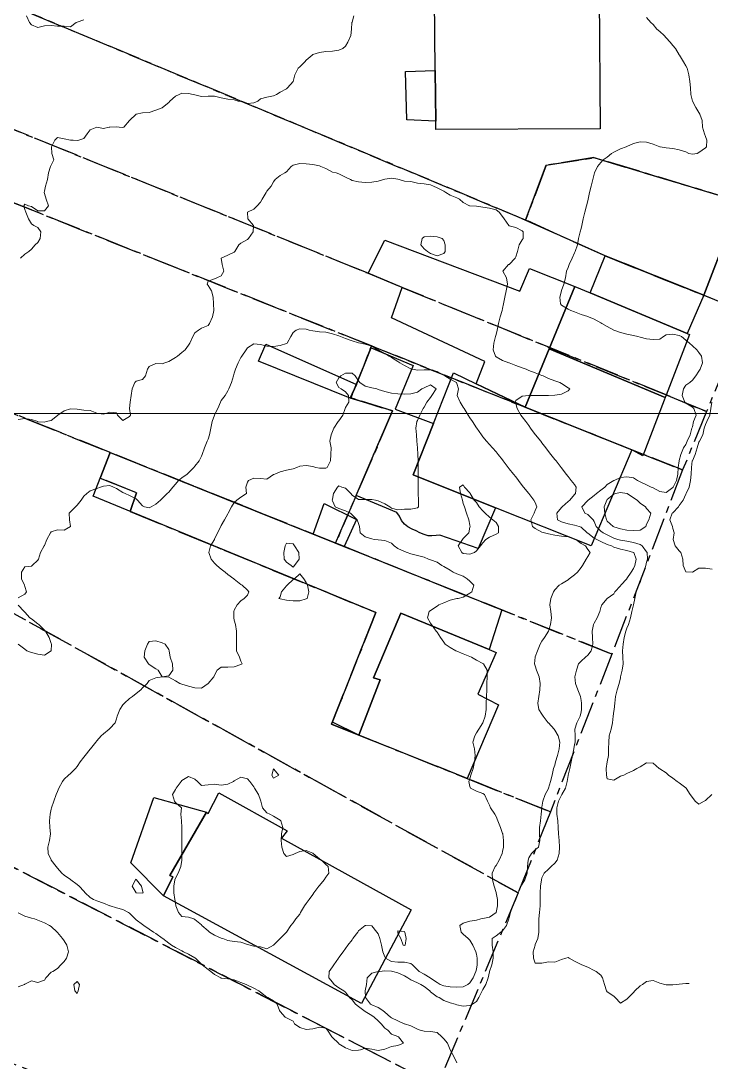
# Model space of a CAD drawing. Header units: centimetres. Extents: x 0 to 642158, y -847 to 649707.
# Drawn here: x 617577.9 to 617630.7, y 620437.8 to 620517.4 of the extents above; entities that cross this region are included whole.
import ezdxf

# ---------------------------------------------------------------- set-up
doc = ezdxf.new("R2010")
doc.units = ezdxf.units.CM
doc.header["$MEASUREMENT"] = 0
doc.linetypes.add('CENTERX2', pattern=[4, 2.5, -0.5, 0.5, -0.5])
doc.layers.add('MEV_grille', color=254, linetype='Continuous', lineweight=9)
doc.layers.add('WAL_topographie 0.5', color=253, linetype='Continuous', lineweight=20)
doc.layers.add('SPW_batiments', color=7, linetype='Continuous')
doc.layers.add('SPW_parcellaire cadastral', color=7, linetype='CENTERX2', lineweight=25, true_color=0xff0542)

# ---------------------------------------------------------------- blocks, each defined once
blk = doc.blocks.new('*U114')
at = {"layer": 'MEV_grille', "transparency": 33554687}
blk.add_lwpolyline([(-1338.461, 0), (1338.461, 0)], dxfattribs=at)
blk = doc.blocks.new('*U115')
at = {"layer": 'MEV_grille', "color": 0, "linetype": 'ByBlock', "lineweight": -2, "transparency": 16777216}
blk.add_blockref('*U114', (0, -1900), dxfattribs=at)

msp = doc.modelspace()

# ---------------------------------------------------------------- linework, layer by layer
at = {"layer": 'SPW_batiments'}
for points in [[(617622.194, 620509.136), (617609.661, 620509.084), (617609.654, 620509.718), (617609.608, 620513.584), (617609.543, 620519.134), (617622.127, 620519.286), (617622.194, 620509.136)], [(617609.654, 620509.718), (617607.428, 620509.817), (617607.343, 620513.517), (617609.608, 620513.584), (617609.654, 620509.718)], [(617616.505, 620502.157), (617618.09, 620506.355), (617621.731, 620506.923), (617632.865, 620503.57), (617630.112, 620496.403), (617622.595, 620499.419), (617616.505, 620502.157)], [(617616.079, 620496.718), (617616.795, 620498.451), (617620.262, 620497.086), (617618.298, 620492.31), (617616.463, 620487.851), (617612.729, 620489.65), (617613.396, 620491.335), (617606.263, 620494.684), (617607.079, 620497), (617604.479, 620498.084), (617605.745, 620500.617), (617616.079, 620496.718)], [(617630.112, 620496.403), (617628.85, 620493.495), (617621.441, 620496.593), (617622.595, 620499.419), (617630.112, 620496.403)], [(617621.441, 620496.593), (617628.85, 620493.495), (617629.03, 620493.42), (617627.249, 620488.786), (617627.177, 620488.597), (617618.298, 620492.31), (617620.262, 620497.086), (617621.441, 620496.593)], [(617603.58, 620489.598), (617603.113, 620488.542), (617596.113, 620491.366), (617596.663, 620492.683), (617603.58, 620489.598)], [(617607.913, 620491.05), (617606.546, 620487.717), (617609.468, 620486.617), (617607.914, 620482.685), (617614.199, 620480.174), (617612.882, 620477.051), (617609.948, 620478.085), (617609.665, 620478.051), (617609.348, 620478.018), (617609.065, 620478.018), (617608.748, 620478.118), (617608.432, 620478.251), (617608.148, 620478.401), (617607.832, 620478.534), (617607.515, 620478.718), (617607.265, 620478.917), (617607.031, 620479.2), (617606.865, 620479.517), (617606.682, 620479.817), (617603.564, 620481.117), (617606.347, 620487.567), (617603.113, 620488.542), (617603.58, 620489.598), (617604.713, 620492.4), (617607.913, 620491.05)], [(617627.177, 620488.597), (617627.096, 620488.387), (617625.464, 620484.137), (617624.631, 620484.602), (617616.463, 620487.851), (617618.298, 620492.31), (617627.177, 620488.597)], [(617612.729, 620489.65), (617616.463, 620487.851), (617624.631, 620484.602), (617621.515, 620477.252), (617614.199, 620480.174), (617607.914, 620482.685), (617609.468, 620486.617), (617610.996, 620490.485), (617612.729, 620489.65)], [(617600.28, 620478.16), (617602.651, 620477.206), (617614.682, 620472.368), (617613.734, 620469.337), (617606.965, 620472.118), (617604.883, 620467.167), (617605.399, 620467.017), (617603.767, 620462.8), (617601.749, 620463.8), (617605.065, 620472.167), (617583.465, 620481.048), (617584.764, 620484.398), (617600.28, 620478.16)], [(617603.597, 620479.284), (617602.651, 620477.206), (617600.28, 620478.16), (617601.114, 620480.484), (617603.597, 620479.284)], [(617613.734, 620469.337), (617614.266, 620469.118), (617612.866, 620465.918), (617614.433, 620465.118), (617612.034, 620459.485), (617603.767, 620462.8), (617605.399, 620467.017), (617604.883, 620467.167), (617606.965, 620472.118), (617613.734, 620469.337)], [(617592.117, 620456.916), (617589.318, 620452.083), (617589.551, 620451.966), (617588.851, 620450.516), (617586.349, 620453.04), (617588.104, 620458.029), (617592.117, 620456.916)], [(617598.284, 620455.484), (617597.868, 620454.917), (617607.768, 620449.451), (617603.975, 620442.293), (617588.851, 620450.516), (617589.551, 620451.966), (617589.318, 620452.083), (617592.117, 620456.916), (617592.267, 620456.816), (617593.067, 620458.399), (617598.284, 620455.484)]]:
    msp.add_lwpolyline(points, dxfattribs=at)
at = {"layer": 'SPW_parcellaire cadastral'}
for points in [[(617641.242, 620514.57), (617633.402, 620495.083), (617630.112, 620496.403), (617632.865, 620503.57), (617621.731, 620506.923), (617618.09, 620506.355), (617616.505, 620502.157), (617578.793, 620517.914), (617575.393, 620519.314), (617560.782, 620525.328), (617569.756, 620544.573), (617606.692, 620528.636), (617612.959, 620525.935), (617641.242, 620514.57)], [(617630.33, 620487.52), (617627.246, 620488.787), (617607.079, 620497), (617604.479, 620498.084), (617557.046, 620517.316), (617560.782, 620525.328), (617575.393, 620519.314), (617578.793, 620517.914), (617616.505, 620502.157), (617622.595, 620499.419), (617630.112, 620496.403), (617633.402, 620495.083), (617630.33, 620487.52)], [(617630.33, 620487.52), (617628.503, 620483.062), (617625.509, 620484.253), (617624.631, 620484.602), (617612.622, 620489.38), (617604.744, 620492.531), (617554.808, 620512.518), (617557.046, 620517.316), (617604.479, 620498.084), (617607.079, 620497), (617627.246, 620488.787), (617630.33, 620487.52)], [(617601.992, 620477.471), (617594.877, 620480.332), (617587.548, 620483.279), (617584.764, 620484.398), (617548.496, 620498.98), (617554.808, 620512.518), (617604.744, 620492.531), (617603.163, 620488.567), (617606.347, 620487.567), (617603.564, 620481.117), (617601.992, 620477.471)], [(617616.505, 620502.157), (617618.09, 620506.355), (617621.731, 620506.923), (617632.865, 620503.57), (617630.112, 620496.403), (617622.595, 620499.419), (617616.505, 620502.157)], [(617618.404, 620456.931), (617615.938, 620450.74), (617544.462, 620490.33), (617548.496, 620498.98), (617584.764, 620484.398), (617584.005, 620482.44), (617586.788, 620481.321), (617586.289, 620479.887), (617593.479, 620476.931), (617605.066, 620472.167), (617601.684, 620463.635), (617603.766, 620462.8), (617612.034, 620459.485), (617618.404, 620456.931)], [(617623.099, 620468.984), (617601.992, 620477.471), (617603.564, 620481.117), (617606.347, 620487.567), (617603.163, 620488.567), (617604.744, 620492.531), (617612.622, 620489.38), (617624.631, 620484.602), (617625.509, 620484.253), (617628.503, 620483.062), (617623.099, 620468.984)], [(617536.889, 620473.563), (617547.148, 620484.927), (617543.472, 620488.206), (617544.462, 620490.33), (617615.938, 620450.74), (617609.768, 620436.007), (617563.869, 620459.66), (617560.06, 620461.622), (617536.889, 620473.563)], [(617623.099, 620468.984), (617618.404, 620456.931), (617612.034, 620459.485), (617603.766, 620462.8), (617601.684, 620463.635), (617605.066, 620472.167), (617593.479, 620476.931), (617586.289, 620479.887), (617586.788, 620481.321), (617584.005, 620482.44), (617584.764, 620484.398), (617587.548, 620483.279), (617594.877, 620480.332), (617601.992, 620477.471), (617623.099, 620468.984)], [(617602.303, 620416.681), (617588.615, 620422.224), (617588.888, 620422.933), (617589.135, 620423.574), (617590.548, 620427.239), (617589.796, 620427.529), (617590.953, 620430.533), (617591.12, 620430.966), (617591.54, 620432.054), (617563.481, 620443.203), (617550.81, 620448.238), (617523.736, 620458.995), (617536.889, 620473.563), (617560.06, 620461.622), (617563.869, 620459.66), (617609.768, 620436.007), (617608.203, 620431.935), (617602.871, 620418.117), (617602.303, 620416.681)]]:
    msp.add_lwpolyline(points, dxfattribs=at)
at = {"layer": 'WAL_topographie 0.5'}
for points in [[(617577.917, 620499.25), (617578.25, 620499.55), (617578.566, 620499.75), (617578.75, 620499.934), (617579.05, 620500.25), (617579.25, 620500.432), (617579.417, 620500.75), (617579.464, 620501.25), (617579.25, 620501.578), (617578.944, 620501.75), (617578.75, 620501.863), (617578.536, 620502.25), (617578.317, 620502.75), (617578.25, 620502.972), (617578.172, 620503.25), (617578.25, 620503.364), (617578.528, 620503.25), (617578.75, 620503.183), (617579.25, 620502.861), (617579.75, 620502.865), (617580.058, 620503.25), (617579.892, 620503.75), (617579.75, 620504.192), (617579.717, 620504.25), (617579.75, 620504.35), (617579.841, 620504.75), (617579.992, 620505.25), (617580.07, 620505.75), (617580.209, 620506.25), (617580.25, 620506.357), (617580.454, 620506.75), (617580.326, 620507.25), (617580.276, 620507.75), (617580.533, 620508.25), (617580.75, 620508.463), (617581.25, 620508.361), (617581.75, 620508.263), (617581.95, 620508.25), (617582.25, 620508.231), (617582.365, 620508.25), (617582.75, 620508.389), (617583, 620508.75), (617583.25, 620509.039), (617583.75, 620509.25), (617583.75, 620509.25), (617583.75, 620509.25), (617584.25, 620509.158), (617584.7, 620509.25), (617584.75, 620509.259), (617585.25, 620509.281), (617585.464, 620509.25), (617585.75, 620509.214), (617585.819, 620509.25), (617586.236, 620509.75), (617586.25, 620509.767), (617586.75, 620510.25), (617586.75, 620510.25), (617587.25, 620510.346), (617587.75, 620510.381), (617588.25, 620510.548), (617588.75, 620510.731), (617588.78, 620510.75), (617589.25, 620511.148), (617589.337, 620511.25), (617589.75, 620511.611), (617590.032, 620511.75), (617590.25, 620511.839), (617590.75, 620511.835), (617591.107, 620511.75), (617591.25, 620511.71), (617591.75, 620511.591), (617592.25, 620511.62), (617592.75, 620511.61), (617593.25, 620511.505), (617593.75, 620511.403), (617594.25, 620511.331), (617594.55, 620511.25), (617594.75, 620511.201), (617595.25, 620511.061), (617595.75, 620511.109), (617596.053, 620511.25), (617596.25, 620511.426), (617596.75, 620511.543), (617597.25, 620511.65), (617597.481, 620511.75), (617597.75, 620511.917), (617598.25, 620512.19), (617598.313, 620512.25), (617598.75, 620512.75), (617598.75, 620512.75), (617598.869, 620513.25), (617599.144, 620513.75), (617599.25, 620513.861), (617599.633, 620514.25), (617599.75, 620514.367), (617600.196, 620514.75), (617600.25, 620514.795), (617600.75, 620514.968), (617601.25, 620515.022), (617601.75, 620515.056), (617602.25, 620515.13), (617602.536, 620515.25), (617602.75, 620515.446), (617602.934, 620515.75), (617603.15, 620516.25), (617603.199, 620516.75), (617603.241, 620517.25), (617603.25, 620517.271), (617603.381, 620517.75)], [(617578.39, 620517.75), (617578.608, 620517.25), (617578.75, 620517.07), (617579.25, 620516.863), (617579.75, 620517.006), (617580.25, 620517.009), (617580.75, 620516.966), (617581.25, 620516.961), (617581.75, 620516.925), (617582.183, 620517.25), (617582.25, 620517.279), (617582.75, 620517.461)], [(617625.75, 620517.642), (617626.067, 620517.25), (617626.25, 620517.101), (617626.543, 620516.75), (617626.75, 620516.56), (617627.087, 620516.25), (617627.25, 620516.078), (617627.553, 620515.75), (617627.75, 620515.503), (617627.963, 620515.25), (617628.25, 620514.769), (617628.265, 620514.75), (617628.573, 620514.25), (617628.75, 620513.946), (617628.846, 620513.75), (617628.967, 620513.25), (617629.06, 620512.75), (617629.113, 620512.25), (617629.136, 620511.75), (617629.25, 620511.25), (617629.25, 620511.25), (617629.522, 620510.75), (617629.75, 620510.361), (617629.814, 620510.25), (617630.006, 620509.75), (617630.031, 620509.25), (617630.167, 620508.75), (617630.25, 620508.544), (617630.356, 620508.25), (617630.316, 620507.75), (617630.25, 620507.672), (617629.75, 620507.308), (617629.618, 620507.25), (617629.25, 620507.176), (617628.981, 620507.25), (617628.75, 620507.357), (617628.25, 620507.53), (617627.75, 620507.611), (617627.25, 620507.676), (617626.787, 620507.75), (617626.75, 620507.757), (617626.25, 620507.955), (617625.75, 620508.112), (617625.25, 620508.14), (617624.75, 620508.014), (617624.25, 620507.775), (617624.194, 620507.75), (617623.75, 620507.588), (617623.25, 620507.343), (617623.082, 620507.25), (617622.75, 620506.958), (617622.423, 620506.75), (617622.25, 620506.544), (617622.01, 620506.25), (617621.778, 620505.75), (617621.75, 620505.65), (617621.632, 620505.25), (617621.515, 620504.75), (617621.393, 620504.25), (617621.276, 620503.75), (617621.25, 620503.625), (617621.167, 620503.25), (617621.039, 620502.75), (617620.909, 620502.25), (617620.802, 620501.75), (617620.75, 620501.5), (617620.682, 620501.25), (617620.557, 620500.75), (617620.461, 620500.25), (617620.302, 620499.75), (617620.25, 620499.645), (617620.061, 620499.25), (617619.832, 620498.75), (617619.75, 620498.533), (617619.628, 620498.25), (617619.545, 620497.75), (617619.437, 620497.25), (617619.25, 620496.762), (617619.245, 620496.75), (617619.129, 620496.25), (617619.184, 620495.75), (617619.25, 620495.658), (617619.75, 620495.333), (617619.954, 620495.25), (617620.25, 620495.134), (617620.75, 620494.947), (617621.25, 620494.777), (617621.317, 620494.75), (617621.75, 620494.572), (617622.25, 620494.306), (617622.344, 620494.25), (617622.75, 620494.012), (617623.239, 620493.75), (617623.25, 620493.744), (617623.75, 620493.551), (617624.25, 620493.433), (617624.75, 620493.332), (617625.083, 620493.25), (617625.25, 620493.209), (617625.75, 620493.086), (617626.25, 620493.016), (617626.75, 620493.053), (617627.038, 620493.25), (617627.25, 620493.375), (617627.75, 620493.429), (617628.25, 620493.34), (617628.417, 620493.25), (617628.75, 620492.981), (617629.02, 620492.75), (617629.25, 620492.541), (617629.578, 620492.25), (617629.75, 620492.026), (617629.956, 620491.75), (617630.019, 620491.25), (617629.834, 620490.75), (617629.75, 620490.606), (617629.525, 620490.25), (617629.25, 620489.93), (617629.054, 620489.75), (617628.75, 620489.54), (617628.578, 620489.25), (617628.476, 620488.75), (617628.665, 620488.25), (617628.75, 620488.167), (617629.25, 620487.856), (617629.362, 620487.75), (617629.543, 620487.25), (617629.344, 620486.75), (617629.25, 620486.348), (617629.219, 620486.25), (617629.078, 620485.75), (617628.863, 620485.25), (617628.75, 620484.996), (617628.582, 620484.75), (617628.363, 620484.25), (617628.25, 620483.773), (617628.242, 620483.75), (617628.171, 620483.25), (617628.138, 620482.75), (617628.03, 620482.25), (617627.771, 620481.75), (617627.75, 620481.721), (617627.25, 620481.345), (617626.75, 620481.412), (617626.25, 620481.697), (617626.112, 620481.75), (617625.75, 620481.915), (617625.25, 620482.163), (617625.062, 620482.25), (617624.75, 620482.454), (617624.25, 620482.543), (617623.75, 620482.472), (617623.274, 620482.25), (617623.25, 620482.242), (617622.75, 620481.938), (617622.569, 620481.75), (617622.25, 620481.518), (617621.917, 620481.25), (617621.75, 620481.11), (617621.278, 620480.75), (617621.25, 620480.714), (617620.81, 620480.25), (617621.038, 620479.75), (617621.25, 620479.655), (617621.669, 620479.25), (617621.75, 620479.111), (617621.903, 620478.75), (617622.25, 620478.385), (617622.438, 620478.25), (617622.75, 620478.095), (617623.25, 620477.859), (617623.557, 620477.75), (617623.75, 620477.69), (617624.25, 620477.608), (617624.75, 620477.525), (617625.25, 620477.358), (617625.419, 620477.25), (617625.75, 620476.809), (617625.785, 620476.75), (617625.815, 620476.25), (617625.75, 620476.014), (617625.684, 620475.75), (617625.51, 620475.25), (617625.349, 620474.75), (617625.25, 620474.473), (617625.16, 620474.25), (617624.954, 620473.75), (617624.844, 620473.25), (617624.75, 620472.75), (617624.75, 620472.75), (617624.629, 620472.25), (617624.523, 620471.75), (617624.363, 620471.25), (617624.25, 620470.963), (617624.164, 620470.75), (617624.031, 620470.25), (617623.959, 620469.75), (617623.914, 620469.25), (617623.935, 620468.75), (617623.965, 620468.25), (617623.895, 620467.75), (617623.765, 620467.25), (617623.75, 620467.178), (617623.653, 620466.75), (617623.511, 620466.25), (617623.383, 620465.75), (617623.313, 620465.25), (617623.268, 620464.75), (617623.25, 620464.625), (617623.195, 620464.25), (617623.146, 620463.75), (617623.05, 620463.25), (617622.892, 620462.75), (617622.858, 620462.25), (617622.847, 620461.75), (617622.828, 620461.25), (617622.75, 620460.75), (617622.75, 620460.75), (617622.665, 620460.25), (617622.679, 620459.75), (617622.75, 620459.462), (617623.25, 620459.367), (617623.75, 620459.672), (617624, 620459.75), (617624.25, 620459.871), (617624.75, 620460.088), (617625, 620460.25), (617625.25, 620460.378), (617625.75, 620460.676), (617626.25, 620460.655), (617626.722, 620460.25), (617626.75, 620460.232), (617627.25, 620459.917), (617627.417, 620459.75), (617627.75, 620459.512), (617628.094, 620459.25), (617628.25, 620459.146), (617628.75, 620458.772), (617628.767, 620458.75), (617629.07, 620458.25), (617629.25, 620458.036), (617629.45, 620457.75), (617629.75, 620457.525), (617630.159, 620457.75), (617630.25, 620457.799), (617630.724, 620458.25)], [(617577.75, 620486.903), (617578.25, 620486.998), (617578.75, 620486.903), (617579.234, 620486.75), (617579.25, 620486.745), (617579.75, 620486.72), (617579.886, 620486.75), (617580.25, 620486.846), (617580.75, 620487.222), (617580.773, 620487.25), (617581.25, 620487.573), (617581.75, 620487.741), (617582.25, 620487.705), (617582.75, 620487.621), (617583.25, 620487.595), (617583.75, 620487.405), (617584.25, 620487.331), (617584.75, 620487.485), (617585.25, 620487.417), (617585.325, 620487.25), (617585.75, 620486.845), (617586.25, 620487.132), (617586.328, 620487.25), (617586.259, 620487.75), (617586.289, 620488.25), (617586.373, 620488.75), (617586.442, 620489.25), (617586.655, 620489.75), (617586.75, 620489.845), (617587.25, 620489.978), (617587.466, 620490.25), (617587.633, 620490.75), (617587.75, 620490.97), (617588.25, 620491.201), (617588.75, 620491.162), (617588.938, 620491.25), (617589.25, 620491.344), (617589.75, 620491.661), (617589.917, 620491.75), (617590.25, 620492.026), (617590.491, 620492.25), (617590.75, 620492.583), (617590.859, 620492.75), (617591.088, 620493.25), (617591.25, 620493.525), (617591.515, 620493.75), (617591.75, 620493.893), (617592.25, 620494.102), (617592.35, 620494.25), (617592.579, 620494.75), (617592.689, 620495.25), (617592.665, 620495.75), (617592.639, 620496.25), (617592.524, 620496.75), (617592.25, 620497.161), (617592.169, 620497.25), (617592.25, 620497.477), (617592.75, 620497.664), (617592.926, 620497.75), (617593.25, 620497.903), (617593.466, 620498.25), (617593.332, 620498.75), (617593.25, 620499.25), (617593.25, 620499.25), (617593.25, 620499.25), (617593.75, 620499.48), (617594.25, 620499.71), (617594.303, 620499.75), (617594.607, 620500.25), (617594.75, 620500.398), (617595.25, 620500.679), (617595.333, 620500.75), (617595.686, 620501.25), (617595.714, 620501.75), (617595.286, 620502.25), (617595.25, 620502.749), (617595.25, 620502.75), (617595.25, 620502.75), (617595.75, 620502.99), (617596, 620503.25), (617596.25, 620503.51), (617596.37, 620503.75), (617596.677, 620504.25), (617596.75, 620504.365), (617597.073, 620504.75), (617597.25, 620505.073), (617597.37, 620505.25), (617597.75, 620505.556), (617598.103, 620505.75), (617598.25, 620505.85), (617598.607, 620506.25), (617598.75, 620506.358), (617599.25, 620506.464), (617599.75, 620506.462), (617600.25, 620506.407), (617600.75, 620506.287), (617600.875, 620506.25), (617601.25, 620506.092), (617601.75, 620505.814), (617602.028, 620505.75), (617602.25, 620505.689), (617602.75, 620505.43), (617603.125, 620505.25), (617603.25, 620505.187), (617603.75, 620505.078), (617604.25, 620505.031), (617604.75, 620505.044), (617605.25, 620505.127), (617605.639, 620505.25), (617605.75, 620505.271), (617606.25, 620505.351), (617606.75, 620505.277), (617606.861, 620505.25), (617607.25, 620505.137), (617607.75, 620505.098), (617608.25, 620504.961), (617608.75, 620504.918), (617609.25, 620504.833), (617609.481, 620504.75), (617609.75, 620504.628), (617610.25, 620504.354), (617610.424, 620504.25), (617610.75, 620504.051), (617611.25, 620503.843), (617611.452, 620503.75), (617611.75, 620503.508), (617612.221, 620503.25), (617612.25, 620503.241), (617612.75, 620503.209), (617613.25, 620503.142), (617613.75, 620503.062), (617614.25, 620502.927), (617614.488, 620502.75), (617614.75, 620502.432), (617614.863, 620502.25), (617615.222, 620501.75), (617615.25, 620501.722), (617615.75, 620501.588), (617616.25, 620501.338), (617616.314, 620501.25), (617616.321, 620500.75), (617616.25, 620500.641), (617616.027, 620500.25), (617615.889, 620499.75), (617615.75, 620499.338), (617615.704, 620499.25), (617615.25, 620498.762), (617615.198, 620498.75), (617614.774, 620498.25), (617615.042, 620497.75), (617615.119, 620497.25), (617615.03, 620496.75), (617614.928, 620496.25), (617614.83, 620495.75), (617614.75, 620495.4), (617614.706, 620495.25), (617614.564, 620494.75), (617614.444, 620494.25), (617614.328, 620493.75), (617614.25, 620493.417), (617614.203, 620493.25), (617614.081, 620492.75), (617614.028, 620492.25), (617614.198, 620491.75), (617614.25, 620491.701), (617614.75, 620491.43), (617615.229, 620491.25), (617615.25, 620491.242), (617615.75, 620491.036), (617616.25, 620490.85), (617616.546, 620490.75), (617616.75, 620490.67), (617617.25, 620490.475), (617617.75, 620490.282), (617617.837, 620490.25), (617618.25, 620490.052), (617618.75, 620489.877), (617619.119, 620489.75), (617619.25, 620489.658), (617619.75, 620489.326), (617619.897, 620489.25), (617619.75, 620489.094), (617619.25, 620488.843), (617618.75, 620488.764), (617618.251, 620488.75), (617618.25, 620488.75), (617617.75, 620488.75), (617617.25, 620488.75), (617616.75, 620488.75), (617616.25, 620488.703), (617615.75, 620488.355), (617615.71, 620488.25), (617615.75, 620488.15), (617615.871, 620487.75), (617616.144, 620487.25), (617616.25, 620487.108), (617616.52, 620486.75), (617616.75, 620486.449), (617616.891, 620486.25), (617617.25, 620485.757), (617617.255, 620485.75), (617617.662, 620485.25), (617617.75, 620485.141), (617618.046, 620484.75), (617618.25, 620484.477), (617618.427, 620484.25), (617618.75, 620483.85), (617618.832, 620483.75), (617619.225, 620483.25), (617619.25, 620483.216), (617619.595, 620482.75), (617619.75, 620482.554), (617619.997, 620482.25), (617620.25, 620481.936), (617620.376, 620481.75), (617620.312, 620481.25), (617620.25, 620481.195), (617619.877, 620480.75), (617619.75, 620480.637), (617619.301, 620480.25), (617619.25, 620480.188), (617618.884, 620479.75), (617618.954, 620479.25), (617619.25, 620479.092), (617619.75, 620478.941), (617620.25, 620478.846), (617620.592, 620478.75), (617620.75, 620478.698), (617621.213, 620478.25), (617621.25, 620478.219), (617621.75, 620477.857), (617621.959, 620477.75), (617622.25, 620477.604), (617622.75, 620477.372), (617623.059, 620477.25), (617623.25, 620477.156), (617623.75, 620477.007), (617624.25, 620476.907), (617624.75, 620476.765), (617624.773, 620476.75), (617624.959, 620476.25), (617624.841, 620475.75), (617624.75, 620475.532), (617624.581, 620475.25), (617624.25, 620474.764), (617624.235, 620474.75), (617623.773, 620474.25), (617623.75, 620474.216), (617623.332, 620473.75), (617623.25, 620473.607), (617622.75, 620473.25), (617622.75, 620473.25), (617622.322, 620472.75), (617622.25, 620472.54), (617622.174, 620472.25), (617621.964, 620471.75), (617621.75, 620471.362), (617621.698, 620471.25), (617621.601, 620470.75), (617621.628, 620470.25), (617621.644, 620469.75), (617621.516, 620469.25), (617621.25, 620468.904), (617621.078, 620468.75), (617620.75, 620468.458), (617620.559, 620468.25), (617620.386, 620467.75), (617620.257, 620467.25), (617620.308, 620466.75), (617620.508, 620466.25), (617620.696, 620465.75), (617620.75, 620465.453), (617620.784, 620465.25), (617620.786, 620464.75), (617620.75, 620464.587), (617620.672, 620464.25), (617620.414, 620463.75), (617620.274, 620463.25), (617620.301, 620462.75), (617620.287, 620462.25), (617620.25, 620462.083), (617620.191, 620461.75), (617620.09, 620461.25), (617619.998, 620460.75), (617619.877, 620460.25), (617619.757, 620459.75), (617619.75, 620459.705), (617619.691, 620459.25), (617619.566, 620458.75), (617619.278, 620458.25), (617619.25, 620458.204), (617619.013, 620457.75), (617618.888, 620457.25), (617618.904, 620456.75), (617618.969, 620456.25), (617619.002, 620455.75), (617619.017, 620455.25), (617619.06, 620454.75), (617619.097, 620454.25), (617619.074, 620453.75), (617618.912, 620453.25), (617618.75, 620453.01), (617618.455, 620452.75), (617618.25, 620452.551), (617617.917, 620452.25), (617617.75, 620451.905), (617617.713, 620451.75), (617617.654, 620451.25), (617617.61, 620450.75), (617617.619, 620450.25), (617617.617, 620449.75), (617617.565, 620449.25), (617617.526, 620448.75), (617617.525, 620448.25), (617617.521, 620447.75), (617617.449, 620447.25), (617617.25, 620446.799), (617617.229, 620446.75), (617617.085, 620446.25), (617617.113, 620445.75), (617617.25, 620445.383), (617617.75, 620445.37), (617618.25, 620445.474), (617618.75, 620445.446), (617619.25, 620445.655), (617619.583, 620445.75), (617619.75, 620445.806), (617619.833, 620445.75), (617620.25, 620445.523), (617620.75, 620445.275), (617620.796, 620445.25), (617621.25, 620445.071), (617621.75, 620444.821), (617621.889, 620444.75), (617622.25, 620444.455), (617622.379, 620444.25), (617622.526, 620443.75), (617622.69, 620443.25), (617622.75, 620443.182), (617623.25, 620442.841), (617623.361, 620442.75), (617623.75, 620442.313), (617624.25, 620442.63), (617624.358, 620442.75), (617624.75, 620443.135), (617624.842, 620443.25), (617625.25, 620443.64), (617625.433, 620443.75), (617625.75, 620443.982), (617626.25, 620444.058), (617626.75, 620443.845), (617627.139, 620443.75), (617627.25, 620443.724), (617627.75, 620443.715), (617628.05, 620443.75), (617628.25, 620443.769), (617628.75, 620443.829), (617629, 620443.828)], [(617610.25, 620499.592), (617610.353, 620499.75), (617610.375, 620500.25), (617610.25, 620500.596), (617610.145, 620500.75), (617609.75, 620500.879), (617609.25, 620500.922), (617608.75, 620500.861), (617608.597, 620500.75), (617608.515, 620500.25), (617608.75, 620499.948), (617609.022, 620499.75), (617609.25, 620499.6), (617609.75, 620499.428), (617610.25, 620499.592)], [(617577.75, 620473.283), (617578.25, 620473.567), (617578.378, 620473.75), (617578.25, 620474.143), (617578.227, 620474.25), (617578, 620474.75), (617577.994, 620475.25), (617578.25, 620475.654), (617578.75, 620475.708), (617578.817, 620475.75), (617579.25, 620476.169), (617579.287, 620476.25), (617579.446, 620476.75), (617579.735, 620477.25), (617579.75, 620477.276), (617579.943, 620477.75), (617580.2, 620478.25), (617580.25, 620478.328), (617580.75, 620478.486), (617581.25, 620478.453), (617581.75, 620478.75), (617581.659, 620479.25), (617581.625, 620479.75), (617581.75, 620479.85), (617582.127, 620480.25), (617582.25, 620480.38), (617582.544, 620480.75), (617582.75, 620481.06), (617582.992, 620481.25), (617583.25, 620481.452), (617583.75, 620481.652), (617584.031, 620481.75), (617584.25, 620481.83), (617584.75, 620481.86), (617585.031, 620481.75), (617585.25, 620481.655), (617585.75, 620481.329), (617585.908, 620481.25), (617586.25, 620481.106), (617586.75, 620480.85), (617586.853, 620480.75), (617587.25, 620480.307), (617587.404, 620480.25), (617587.75, 620480.167), (617587.891, 620480.25), (617588.25, 620480.435), (617588.611, 620480.75), (617588.75, 620480.869), (617589.137, 620481.25), (617589.25, 620481.358), (617589.557, 620481.75), (617589.75, 620481.963), (617589.984, 620482.25), (617590.25, 620482.467), (617590.645, 620482.75), (617590.75, 620482.831), (617591.15, 620483.25), (617591.25, 620483.342), (617591.56, 620483.75), (617591.75, 620484.107), (617591.808, 620484.25), (617591.978, 620484.75), (617592.18, 620485.25), (617592.25, 620485.421), (617592.355, 620485.75), (617592.472, 620486.25), (617592.564, 620486.75), (617592.742, 620487.25), (617592.75, 620487.264), (617592.984, 620487.75), (617593.19, 620488.25), (617593.25, 620488.355), (617593.558, 620488.75), (617593.75, 620489.101), (617593.839, 620489.25), (617594.043, 620489.75), (617594.2, 620490.25), (617594.25, 620490.461), (617594.338, 620490.75), (617594.537, 620491.25), (617594.75, 620491.64), (617594.827, 620491.75), (617595.154, 620492.25), (617595.25, 620492.387), (617595.75, 620492.687), (617596.25, 620492.637), (617596.75, 620492.511), (617597.25, 620492.504), (617597.75, 620492.579), (617598.25, 620492.723), (617598.294, 620492.75), (617598.57, 620493.25), (617598.75, 620493.557), (617598.98, 620493.75), (617599.25, 620493.838), (617599.75, 620493.805), (617599.974, 620493.75), (617600.25, 620493.688), (617600.75, 620493.616), (617601.25, 620493.577), (617601.75, 620493.471), (617602.25, 620493.301), (617602.369, 620493.25), (617602.75, 620493.11), (617603.25, 620492.926), (617603.75, 620492.781), (617603.891, 620492.75), (617604.25, 620492.68), (617604.75, 620492.512), (617605.223, 620492.25), (617605.25, 620492.234), (617605.75, 620491.947), (617606.085, 620491.75), (617606.25, 620491.656), (617606.75, 620491.355), (617606.892, 620491.25), (617607.25, 620491.039), (617607.75, 620490.775), (617607.865, 620490.75), (617608.25, 620490.697), (617608.75, 620490.716), (617609.25, 620490.705), (617609.75, 620490.587), (617610.25, 620490.305), (617610.346, 620490.25), (617610.75, 620489.999), (617611.222, 620489.75), (617611.25, 620489.655), (617611.369, 620489.25), (617611.289, 620488.75), (617611.5, 620488.25), (617611.75, 620487.845), (617611.808, 620487.75), (617612.125, 620487.25), (617612.25, 620487.047), (617612.446, 620486.75), (617612.75, 620486.284), (617612.776, 620486.25), (617613.14, 620485.75), (617613.25, 620485.588), (617613.524, 620485.25), (617613.75, 620484.997), (617613.968, 620484.75), (617614.25, 620484.45), (617614.415, 620484.25), (617614.75, 620483.822), (617614.804, 620483.75), (617615.175, 620483.25), (617615.25, 620483.155), (617615.58, 620482.75), (617615.75, 620482.533), (617615.961, 620482.25), (617616.25, 620481.862), (617616.338, 620481.75), (617616.75, 620481.25), (617616.75, 620481.25), (617617.145, 620480.75), (617617.25, 620480.563), (617617.367, 620480.25), (617617.25, 620479.972), (617617.17, 620479.75), (617616.903, 620479.25), (617617.032, 620478.75), (617617.25, 620478.583), (617617.75, 620478.316), (617617.941, 620478.25), (617618.25, 620478.168), (617618.75, 620478.078), (617619.25, 620478.007), (617619.75, 620477.94), (617620.25, 620477.808), (617620.35, 620477.75), (617620.75, 620477.443), (617621.074, 620477.25), (617621.25, 620476.975), (617621.43, 620476.75), (617621.25, 620476.455), (617621.136, 620476.25), (617620.854, 620475.75), (617620.75, 620475.609), (617620.464, 620475.25), (617620.25, 620475.038), (617619.835, 620474.75), (617619.75, 620474.675), (617619.25, 620474.347), (617619.071, 620474.25), (617618.75, 620473.909), (617618.628, 620473.75), (617618.443, 620473.25), (617618.371, 620472.75), (617618.426, 620472.25), (617618.486, 620471.75), (617618.418, 620471.25), (617618.25, 620470.75), (617618.25, 620470.75), (617617.944, 620470.25), (617617.75, 620469.983), (617617.617, 620469.75), (617617.414, 620469.25), (617617.25, 620468.773), (617617.242, 620468.75), (617617.192, 620468.25), (617617.25, 620468.094), (617617.346, 620467.75), (617617.536, 620467.25), (617617.609, 620466.75), (617617.584, 620466.25), (617617.528, 620465.75), (617617.446, 620465.25), (617617.523, 620464.75), (617617.75, 620464.404), (617617.845, 620464.25), (617618.232, 620463.75), (617618.25, 620463.73), (617618.694, 620463.25), (617618.75, 620463.185), (617618.998, 620462.75), (617619.129, 620462.25), (617619.068, 620461.75), (617618.934, 620461.25), (617618.804, 620460.75), (617618.75, 620460.505), (617618.649, 620460.25), (617618.526, 620459.75), (617618.42, 620459.25), (617618.263, 620458.75), (617618.25, 620458.723), (617618.005, 620458.25), (617617.827, 620457.75), (617617.75, 620457.299), (617617.738, 620457.25), (617617.697, 620456.75), (617617.638, 620456.25), (617617.574, 620455.75), (617617.563, 620455.25), (617617.583, 620454.75), (617617.498, 620454.25), (617617.25, 620454.028), (617616.958, 620453.75), (617616.75, 620453.43), (617616.693, 620453.25), (617616.658, 620452.75), (617616.631, 620452.25), (617616.447, 620451.75), (617616.25, 620451.405), (617616.149, 620451.25), (617615.936, 620450.75), (617615.762, 620450.25), (617615.75, 620450.223), (617615.537, 620449.75), (617615.347, 620449.25), (617615.25, 620448.857), (617615.227, 620448.75), (617615.058, 620448.25), (617614.75, 620447.838), (617614.618, 620447.75), (617614.25, 620447.473), (617613.957, 620447.25), (617613.953, 620446.75), (617614.038, 620446.25), (617614.022, 620445.75), (617613.924, 620445.25), (617613.758, 620444.75), (617613.75, 620444.725), (617613.635, 620444.25), (617613.467, 620443.75), (617613.25, 620443.369), (617613.183, 620443.25), (617612.944, 620442.75), (617612.75, 620442.447), (617612.453, 620442.25), (617612.25, 620442.135), (617611.75, 620442.086), (617611.25, 620442.191), (617611.125, 620442.25), (617610.75, 620442.342), (617610.25, 620442.517), (617609.892, 620442.75), (617609.75, 620442.804), (617609.25, 620443.186), (617609.199, 620443.25), (617608.75, 620443.592), (617608.515, 620443.75), (617608.25, 620443.865), (617607.75, 620444.09), (617607.519, 620444.25), (617607.25, 620444.412), (617606.75, 620444.624), (617606.368, 620444.75), (617606.25, 620444.766), (617605.75, 620444.782), (617605.358, 620444.75), (617605.25, 620444.731), (617604.75, 620444.615), (617604.401, 620444.25), (617604.342, 620443.75), (617604.263, 620443.25), (617604.269, 620442.75), (617604.666, 620442.25), (617604.75, 620442.198), (617605.25, 620441.981), (617605.597, 620441.75), (617605.75, 620441.641), (617606.182, 620441.25), (617606.25, 620441.198), (617606.75, 620440.977), (617607.232, 620440.75), (617607.25, 620440.745), (617607.75, 620440.593), (617608.25, 620440.33), (617608.462, 620440.25), (617608.75, 620440.175), (617609.25, 620440.142), (617609.75, 620440.065), (617610.097, 620439.75), (617610.25, 620439.602), (617610.529, 620439.25), (617610.75, 620438.764), (617610.756, 620438.75), (617611.034, 620438.25), (617611.25, 620437.75)], [(617605.51, 620438.75), (617605.25, 620438.695), (617604.979, 620438.75), (617604.75, 620438.809), (617604.25, 620438.878), (617603.882, 620438.75), (617603.75, 620438.716), (617603.25, 620438.694), (617603.127, 620438.75), (617602.75, 620438.901), (617602.25, 620439.211), (617602.206, 620439.25), (617601.75, 620439.69), (617601.699, 620439.75), (617601.376, 620440.25), (617601.25, 620440.397), (617600.75, 620440.487), (617600.25, 620440.349), (617599.75, 620440.306), (617599.25, 620440.47), (617598.862, 620440.75), (617598.75, 620440.939), (617598.25, 620441.189), (617598.132, 620441.25), (617597.75, 620441.68), (617597.714, 620441.75), (617597.536, 620442.25), (617597.25, 620442.505), (617596.804, 620442.75), (617596.75, 620442.782), (617596.25, 620443.149), (617596.138, 620443.25), (617595.75, 620443.462), (617595.25, 620443.705), (617595.16, 620443.75), (617594.75, 620443.885), (617594.25, 620444.093), (617593.75, 620444.176), (617593.25, 620444.237), (617593.224, 620444.25), (617592.75, 620444.513), (617592.456, 620444.75), (617592.25, 620444.898), (617591.801, 620445.25), (617591.75, 620445.293), (617591.288, 620445.75), (617591.25, 620445.784), (617590.75, 620446.074), (617590.371, 620446.25), (617590.25, 620446.307), (617589.75, 620446.565), (617589.461, 620446.75), (617589.25, 620446.895), (617588.798, 620447.25), (617588.75, 620447.29), (617588.25, 620447.635), (617588.079, 620447.75), (617587.75, 620447.973), (617587.344, 620448.25), (617587.25, 620448.317), (617586.75, 620448.682), (617586.669, 620448.75), (617586.25, 620449.186), (617586.176, 620449.25), (617585.75, 620449.479), (617585.25, 620449.605), (617584.764, 620449.75), (617584.75, 620449.753), (617584.25, 620449.947), (617583.75, 620450.144), (617583.485, 620450.25), (617583.25, 620450.384), (617582.852, 620450.75), (617582.75, 620450.867), (617582.412, 620451.25), (617582.25, 620451.386), (617581.765, 620451.75), (617581.75, 620451.758), (617581.25, 620452.091), (617581.075, 620452.25), (617580.75, 620452.632), (617580.635, 620452.75), (617580.257, 620453.25), (617580.25, 620453.265), (617580.025, 620453.75), (617580.012, 620454.25), (617580.132, 620454.75), (617580.199, 620455.25), (617580.152, 620455.75), (617580.132, 620456.25), (617580.183, 620456.75), (617580.25, 620457.139), (617580.281, 620457.25), (617580.455, 620457.75), (617580.642, 620458.25), (617580.75, 620458.5), (617580.853, 620458.75), (617581.116, 620459.25), (617581.25, 620459.433), (617581.596, 620459.75), (617581.75, 620459.869), (617582.11, 620460.25), (617582.25, 620460.406), (617582.475, 620460.75), (617582.75, 620461.103), (617582.866, 620461.25), (617583.25, 620461.729), (617583.269, 620461.75), (617583.663, 620462.25), (617583.75, 620462.359), (617584.083, 620462.75), (617584.25, 620462.897), (617584.691, 620463.25), (617584.75, 620463.303), (617585.141, 620463.75), (617585.25, 620464.046), (617585.313, 620464.25), (617585.518, 620464.75), (617585.75, 620465.118), (617585.868, 620465.25), (617586.25, 620465.585), (617586.467, 620465.75), (617586.75, 620465.968), (617587.122, 620466.25), (617587.25, 620466.422), (617587.605, 620466.75), (617587.75, 620466.969), (617588.25, 620467.17), (617588.75, 620467.25), (617588.429, 620467.75), (617588.25, 620467.869), (617587.75, 620468.194), (617587.696, 620468.25), (617587.36, 620468.75), (617587.41, 620469.25), (617587.634, 620469.75), (617587.75, 620469.943), (617588.25, 620470.008), (617588.75, 620469.84), (617588.97, 620469.75), (617589.25, 620469.338), (617589.281, 620469.25), (617589.365, 620468.75), (617589.542, 620468.25), (617589.55, 620467.75), (617589.25, 620467.321), (617588.75, 620467.25), (617589.25, 620467.219), (617589.75, 620466.95), (617590.083, 620466.75), (617590.25, 620466.693), (617590.75, 620466.546), (617591.25, 620466.407), (617591.75, 620466.397), (617592.25, 620466.739), (617592.259, 620466.75), (617592.678, 620467.25), (617592.75, 620467.391), (617592.953, 620467.75), (617593.25, 620467.994), (617593.75, 620467.981), (617594.25, 620468.011), (617594.75, 620468.202), (617594.853, 620468.25), (617594.75, 620468.441), (617594.66, 620468.75), (617594.419, 620469.25), (617594.412, 620469.75), (617594.422, 620470.25), (617594.429, 620470.75), (617594.333, 620471.25), (617594.25, 620471.583), (617594.205, 620471.75), (617594.219, 620472.25), (617594.25, 620472.341), (617594.475, 620472.75), (617594.75, 620473.055), (617595.019, 620473.25), (617595.25, 620473.5), (617595.365, 620473.75), (617595.25, 620473.881), (617594.864, 620474.25), (617594.75, 620474.299), (617594.25, 620474.705), (617594.212, 620474.75), (617593.75, 620475.079), (617593.552, 620475.25), (617593.25, 620475.471), (617592.917, 620475.75), (617592.75, 620475.937), (617592.48, 620476.25), (617592.316, 620476.75), (617592.446, 620477.25), (617592.739, 620477.75), (617592.75, 620477.768), (617592.971, 620478.25), (617593.214, 620478.75), (617593.25, 620478.811), (617593.504, 620479.25), (617593.75, 620479.702), (617593.778, 620479.75), (617594.03, 620480.25), (617594.25, 620480.583), (617594.453, 620480.75), (617594.75, 620480.976), (617595.176, 620481.25), (617595.142, 620481.75), (617595.25, 620482.117), (617595.333, 620482.25), (617595.75, 620482.432), (617596.25, 620482.395), (617596.75, 620482.361), (617597.25, 620482.7), (617597.341, 620482.75), (617597.75, 620482.917), (617598.25, 620483.05), (617598.75, 620483.135), (617599.022, 620483.25), (617599.25, 620483.339), (617599.75, 620483.393), (617600.25, 620483.311), (617600.472, 620483.25), (617600.75, 620483.192), (617601.25, 620483.186), (617601.359, 620483.25), (617601.602, 620483.75), (617601.631, 620484.25), (617601.659, 620484.75), (617601.542, 620485.25), (617601.654, 620485.75), (617601.75, 620486), (617601.859, 620486.25), (617602.194, 620486.75), (617602.25, 620486.824), (617602.545, 620487.25), (617602.719, 620487.75), (617602.75, 620487.825), (617602.993, 620488.25), (617602.969, 620488.75), (617602.75, 620489.023), (617602.424, 620489.25), (617602.25, 620489.358), (617602.046, 620489.75), (617602.25, 620490.095), (617602.398, 620490.25), (617602.75, 620490.444), (617603.25, 620490.467), (617603.495, 620490.25), (617603.75, 620489.875), (617603.838, 620489.75), (617604.25, 620489.47), (617604.75, 620489.33), (617605.136, 620489.25), (617605.25, 620489.218), (617605.75, 620489.062), (617606.25, 620488.939), (617606.75, 620488.867), (617607.25, 620488.845), (617607.75, 620488.867), (617608.25, 620489.006), (617608.589, 620489.25), (617608.75, 620489.329), (617609.25, 620489.569), (617609.664, 620489.25), (617609.35, 620488.75), (617609.25, 620488.592), (617608.953, 620488.25), (617608.75, 620487.858), (617608.671, 620487.75), (617608.434, 620487.25), (617608.25, 620486.833), (617608.203, 620486.75), (617608.118, 620486.25), (617608.169, 620485.75), (617608.208, 620485.25), (617608.25, 620484.75), (617608.25, 620484.75), (617608.287, 620484.25), (617608.3, 620483.75), (617608.3, 620483.25), (617608.3, 620482.75), (617608.3, 620482.25), (617608.3, 620481.75), (617608.3, 620481.25), (617608.323, 620480.75), (617608.318, 620480.25), (617608.25, 620480.164), (617607.75, 620480.056), (617607.25, 620480.06), (617606.75, 620480), (617606.25, 620480.143), (617606.148, 620480.25), (617605.75, 620480.474), (617605.25, 620480.699), (617605.031, 620480.75), (617604.75, 620480.8), (617604.25, 620480.808), (617603.75, 620480.799), (617603.25, 620481.142), (617603.163, 620481.25), (617602.75, 620481.663), (617602.475, 620481.75), (617602.25, 620481.852), (617602.14, 620481.75), (617601.833, 620481.25), (617601.75, 620480.827), (617601.736, 620480.75), (617601.75, 620480.702), (617601.952, 620480.25), (617602.25, 620480.107), (617602.75, 620479.937), (617603.125, 620479.75), (617603.25, 620479.641), (617603.65, 620479.25), (617603.75, 620478.969), (617603.82, 620478.75), (617603.868, 620478.25), (617604.25, 620477.948), (617604.75, 620477.793), (617604.95, 620477.75), (617605.25, 620477.709), (617605.75, 620477.673), (617606.25, 620477.462), (617606.468, 620477.25), (617606.75, 620477.054), (617607.25, 620476.821), (617607.457, 620476.75), (617607.75, 620476.639), (617608.25, 620476.513), (617608.75, 620476.388), (617609.078, 620476.25), (617609.25, 620476.201), (617609.75, 620476.003), (617610.115, 620475.75), (617610.25, 620475.671), (617610.75, 620475.396), (617610.983, 620475.25), (617611.25, 620475.127), (617611.75, 620474.932), (617612.043, 620474.75), (617612.25, 620474.561), (617612.561, 620474.25), (617612.4, 620473.75), (617612.25, 620473.658), (617611.75, 620473.339), (617611.35, 620473.25), (617611.25, 620473.231), (617610.75, 620473.122), (617610.25, 620472.918), (617609.875, 620472.75), (617609.75, 620472.654), (617609.25, 620472.312), (617609.145, 620472.25), (617609.008, 620471.75), (617609.25, 620471.35), (617609.313, 620471.25), (617609.687, 620470.75), (617609.75, 620470.655), (617610.007, 620470.25), (617610.25, 620469.902), (617610.353, 620469.75), (617610.75, 620469.495), (617611.169, 620469.25), (617611.25, 620469.218), (617611.75, 620469.019), (617612.25, 620468.805), (617612.379, 620468.75), (617612.75, 620468.526), (617613.25, 620468.273), (617613.29, 620468.25), (617613.583, 620467.75), (617613.573, 620467.25), (617613.553, 620466.75), (617613.536, 620466.25), (617613.52, 620465.75), (617613.506, 620465.25), (617613.491, 620464.75), (617613.43, 620464.25), (617613.25, 620463.75), (617613.25, 620463.75), (617612.933, 620463.25), (617612.75, 620462.971), (617612.618, 620462.75), (617612.478, 620462.25), (617612.597, 620461.75), (617612.661, 620461.25), (617612.6, 620460.75), (617612.508, 620460.25), (617612.336, 620459.75), (617612.25, 620459.471), (617612.166, 620459.25), (617612.25, 620458.875), (617612.307, 620458.75), (617612.75, 620458.521), (617613.25, 620458.334), (617613.359, 620458.25), (617613.585, 620457.75), (617613.75, 620457.442), (617613.838, 620457.25), (617614.162, 620456.75), (617614.25, 620456.586), (617614.391, 620456.25), (617614.592, 620455.75), (617614.75, 620455.277), (617614.758, 620455.25), (617614.819, 620454.75), (617614.807, 620454.25), (617614.75, 620453.9), (617614.713, 620453.75), (617614.497, 620453.25), (617614.25, 620452.831), (617614.191, 620452.75), (617613.958, 620452.25), (617613.987, 620451.75), (617614.099, 620451.25), (617614.25, 620450.776), (617614.258, 620450.75), (617614.363, 620450.25), (617614.351, 620449.75), (617614.25, 620449.258), (617614.247, 620449.25), (617613.75, 620448.888), (617613.25, 620448.791), (617613.077, 620448.75), (617612.75, 620448.671), (617612.25, 620448.571), (617611.75, 620448.433), (617611.485, 620448.25), (617611.586, 620447.75), (617611.75, 620447.598), (617612.107, 620447.25), (617612.25, 620447.127), (617612.483, 620446.75), (617612.703, 620446.25), (617612.75, 620446.054), (617612.806, 620445.75), (617612.803, 620445.25), (617612.75, 620444.92), (617612.702, 620444.75), (617612.496, 620444.25), (617612.25, 620443.869), (617612.105, 620443.75), (617611.75, 620443.574), (617611.25, 620443.537), (617610.75, 620443.566), (617610.25, 620443.633), (617609.988, 620443.75), (617609.75, 620443.886), (617609.25, 620444.233), (617609.223, 620444.25), (617608.75, 620444.534), (617608.371, 620444.75), (617608.25, 620444.869), (617607.867, 620445.25), (617607.75, 620445.339), (617607.25, 620445.455), (617606.75, 620445.447), (617606.25, 620445.495), (617605.799, 620445.75), (617605.75, 620445.861), (617605.612, 620446.25), (617605.501, 620446.75), (617605.362, 620447.25), (617605.25, 620447.615), (617605.141, 620447.75), (617604.75, 620448.216), (617604.312, 620448.25), (617604.25, 620448.255), (617604.244, 620448.25), (617603.75, 620447.833), (617603.687, 620447.75), (617603.313, 620447.25), (617603.25, 620447.167), (617602.937, 620446.75), (617602.75, 620446.5), (617602.568, 620446.25), (617602.25, 620445.812), (617602.206, 620445.75), (617601.846, 620445.25), (617601.75, 620445.106), (617601.511, 620444.75), (617601.482, 620444.25), (617601.75, 620443.915), (617601.883, 620443.75), (617602.25, 620443.494), (617602.617, 620443.25), (617602.75, 620443.159), (617603.055, 620442.75), (617603.25, 620442.577), (617603.516, 620442.25), (617603.75, 620442.064), (617604.144, 620441.75), (617604.25, 620441.669), (617604.75, 620441.383), (617604.95, 620441.25), (617605.25, 620440.956), (617605.465, 620440.75), (617605.75, 620440.411), (617605.975, 620440.25), (617606.25, 620439.947), (617606.75, 620439.769), (617606.806, 620439.75), (617607.167, 620439.25), (617606.75, 620439.094), (617606.25, 620438.995), (617605.75, 620438.811), (617605.51, 620438.75)], [(617630.735, 620488.25), (617630.662, 620487.75), (617630.572, 620487.25), (617630.36, 620486.75), (617630.25, 620486.528), (617630.156, 620486.25), (617630.039, 620485.75), (617629.79, 620485.25), (617629.75, 620485.179), (617629.611, 620484.75), (617629.463, 620484.25), (617629.25, 620483.769), (617629.245, 620483.75), (617629.178, 620483.25), (617629.148, 620482.75), (617629.097, 620482.25), (617629.005, 620481.75), (617628.779, 620481.25), (617628.75, 620481.198), (617628.551, 620480.75), (617628.25, 620480.333), (617628.182, 620480.25), (617627.75, 620479.773), (617627.706, 620479.75), (617627.531, 620479.25), (617627.718, 620478.75), (617627.75, 620478.583), (617627.855, 620478.25), (617627.769, 620477.75), (617627.929, 620477.25), (617628.25, 620476.875), (617628.365, 620476.75), (617628.508, 620476.25), (617628.55, 620475.75), (617628.75, 620475.279), (617629.25, 620475.25), (617629.75, 620475.556), (617630.25, 620475.562), (617630.75, 620475.468)], [(617612.591, 620476.75), (617612.25, 620476.625), (617611.75, 620476.68), (617611.644, 620476.75), (617611.365, 620477.25), (617611.689, 620477.75), (617611.75, 620477.818), (617612.16, 620478.25), (617612.25, 620478.688), (617612.263, 620478.75), (617612.25, 620478.833), (617612.181, 620479.25), (617612, 620479.75), (617611.828, 620480.25), (617611.75, 620480.5), (617611.681, 620480.75), (617611.543, 620481.25), (617611.464, 620481.75), (617611.75, 620481.917), (617611.841, 620481.75), (617612.25, 620481.311), (617612.285, 620481.25), (617612.588, 620480.75), (617612.75, 620480.583), (617612.964, 620480.25), (617613.25, 620479.936), (617613.429, 620479.75), (617613.75, 620479.457), (617614.011, 620479.25), (617614.25, 620479.038), (617614.442, 620478.75), (617614.44, 620478.25), (617614.25, 620478.143), (617613.75, 620477.935), (617613.464, 620477.75), (617613.25, 620477.482), (617613.064, 620477.25), (617612.75, 620476.871), (617612.591, 620476.75)], [(617625.25, 620478.468), (617625.696, 620478.75), (617625.75, 620478.917), (617625.926, 620479.25), (617626.087, 620479.75), (617625.75, 620480.104), (617625.674, 620480.25), (617625.25, 620480.52), (617625.043, 620480.75), (617624.75, 620480.932), (617624.257, 620481.25), (617624.25, 620481.253), (617623.75, 620481.34), (617623.37, 620481.25), (617623.25, 620481.201), (617622.75, 620480.791), (617622.706, 620480.75), (617622.518, 620480.25), (617622.557, 620479.75), (617622.679, 620479.25), (617622.75, 620479.136), (617623.201, 620478.75), (617623.25, 620478.725), (617623.75, 620478.57), (617624.25, 620478.461), (617624.75, 620478.43), (617625.25, 620478.468)], [(617598.75, 620475.625), (617598.861, 620475.75), (617599.21, 620476.25), (617599.173, 620476.75), (617598.841, 620477.25), (617598.75, 620477.417), (617598.25, 620477.459), (617598.15, 620477.25), (617598.028, 620476.75), (617598.07, 620476.25), (617598.25, 620476.013), (617598.607, 620475.75), (617598.75, 620475.625)], [(617599.75, 620473.201), (617599.811, 620473.25), (617599.957, 620473.75), (617599.837, 620474.25), (617599.75, 620474.469), (617599.57, 620474.75), (617599.25, 620475.131), (617598.85, 620474.75), (617598.75, 620474.699), (617598.29, 620474.25), (617598.25, 620474.217), (617597.868, 620473.75), (617597.75, 620473.368), (617597.659, 620473.25), (617597.75, 620473.202), (617598.25, 620473.105), (617598.75, 620473.062), (617599.25, 620473.061), (617599.75, 620473.201)], [(617577.75, 620469.75), (617578.25, 620469.36), (617578.405, 620469.25), (617578.75, 620469.115), (617579.25, 620468.997), (617579.75, 620468.919), (617580.25, 620469.25), (617580.25, 620469.25), (617580.283, 620469.75), (617580.25, 620469.806), (617580.105, 620470.25), (617579.817, 620470.75), (617579.75, 620470.831), (617579.309, 620471.25), (617579.25, 620471.302), (617578.75, 620471.675), (617578.639, 620471.75), (617578.25, 620472.199), (617578.205, 620472.25), (617577.75, 620472.738)], [(617597.65, 620459.75), (617597.25, 620459.51), (617597.117, 620459.75), (617597.25, 620460.212), (617597.65, 620459.75)], [(617597.25, 620446.75), (617597.25, 620446.75), (617596.75, 620446.472), (617596.25, 620446.617), (617595.75, 620446.676), (617595.469, 620446.75), (617595.25, 620446.806), (617594.75, 620446.972), (617594.25, 620447.042), (617593.75, 620447.111), (617593.378, 620447.25), (617593.25, 620447.29), (617592.75, 620447.518), (617592.369, 620447.75), (617592.25, 620447.854), (617591.785, 620448.25), (617591.75, 620448.3), (617591.25, 620448.72), (617591.162, 620448.75), (617590.75, 620448.882), (617590.25, 620448.948), (617589.985, 620449.25), (617589.797, 620449.75), (617589.75, 620449.95), (617589.7, 620450.25), (617589.646, 620450.75), (617589.639, 620451.25), (617589.71, 620451.75), (617589.75, 620451.861), (617589.956, 620452.25), (617590.162, 620452.75), (617590.25, 620453.25), (617590.25, 620453.75), (617590.25, 620454.25), (617590.25, 620454.75), (617590.25, 620455.25), (617590.25, 620455.75), (617590.208, 620456.25), (617590.159, 620456.75), (617590.217, 620457.25), (617589.75, 620457.639), (617589.686, 620457.75), (617589.522, 620458.25), (617589.75, 620458.644), (617589.811, 620458.75), (617590.187, 620459.25), (617590.25, 620459.323), (617590.75, 620459.648), (617591.25, 620459.439), (617591.439, 620459.25), (617591.75, 620458.939), (617592.25, 620459.009), (617592.75, 620459.045), (617593.25, 620458.986), (617593.75, 620459.061), (617594.197, 620459.25), (617594.25, 620459.3), (617594.75, 620459.583), (617595.25, 620459.469), (617595.45, 620459.25), (617595.75, 620458.846), (617595.793, 620458.75), (617596.09, 620458.25), (617596.25, 620457.829), (617596.284, 620457.75), (617596.398, 620457.25), (617596.75, 620456.862), (617596.975, 620456.75), (617597.25, 620456.605), (617597.75, 620456.308), (617597.797, 620456.25), (617597.953, 620455.75), (617597.87, 620455.25), (617597.845, 620454.75), (617597.875, 620454.25), (617598.041, 620453.75), (617598.25, 620453.523), (617598.75, 620453.673), (617598.893, 620453.75), (617599.25, 620453.897), (617599.75, 620453.975), (617600.25, 620453.767), (617600.269, 620453.75), (617600.75, 620453.359), (617600.925, 620453.25), (617601.25, 620452.925), (617601.425, 620452.75), (617601.477, 620452.25), (617601.25, 620451.938), (617601.125, 620451.75), (617600.75, 620451.3), (617600.704, 620451.25), (617600.321, 620450.75), (617600.25, 620450.625), (617599.977, 620450.25), (617599.75, 620449.938), (617599.625, 620449.75), (617599.321, 620449.25), (617599.25, 620449.125), (617598.95, 620448.75), (617598.75, 620448.464), (617598.562, 620448.25), (617598.25, 620447.75), (617598.25, 620447.75), (617597.75, 620447.25), (617597.75, 620447.25), (617597.25, 620446.75)], [(617587.282, 620450.75), (617587.25, 620450.729), (617586.75, 620450.75), (617586.75, 620450.75), (617586.45, 620451.25), (617586.716, 620451.75), (617586.75, 620451.783), (617586.783, 620451.75), (617587.169, 620451.25), (617587.25, 620450.932), (617587.282, 620450.75)], [(617577.75, 620443.57), (617578.234, 620443.75), (617578.25, 620443.76), (617578.75, 620444.028), (617579.25, 620443.902), (617579.75, 620444.078), (617579.861, 620444.25), (617580.25, 620444.677), (617580.4, 620444.75), (617580.75, 620444.962), (617581.007, 620445.25), (617581.25, 620445.493), (617581.433, 620445.75), (617581.595, 620446.25), (617581.455, 620446.75), (617581.25, 620447.093), (617581.128, 620447.25), (617580.75, 620447.728), (617580.724, 620447.75), (617580.25, 620448.186), (617580.139, 620448.25), (617579.75, 620448.462), (617579.25, 620448.65), (617578.977, 620448.75), (617578.75, 620448.818), (617578.25, 620448.975), (617577.75, 620449.233)], [(617607.318, 620446.75), (617607.25, 620446.732), (617607.157, 620446.75), (617606.981, 620447.25), (617606.75, 620447.679), (617606.746, 620447.75), (617606.75, 620447.833), (617607.25, 620447.806), (617607.27, 620447.75), (617607.375, 620447.25), (617607.318, 620446.75)], [(617582.25, 620443.05), (617582.337, 620443.25), (617582.429, 620443.75), (617582.25, 620443.977), (617582, 620443.75), (617582.083, 620443.25), (617582.25, 620443.05)]]:
    msp.add_lwpolyline(points, dxfattribs=at)

# ---------------------------------------------------------------- block references
at = {"layer": 'MEV_grille', "transparency": 33554687}
msp.add_blockref('*U115', (616669.481, 622387.381), dxfattribs=at)

doc.saveas('drawing.dxf')
